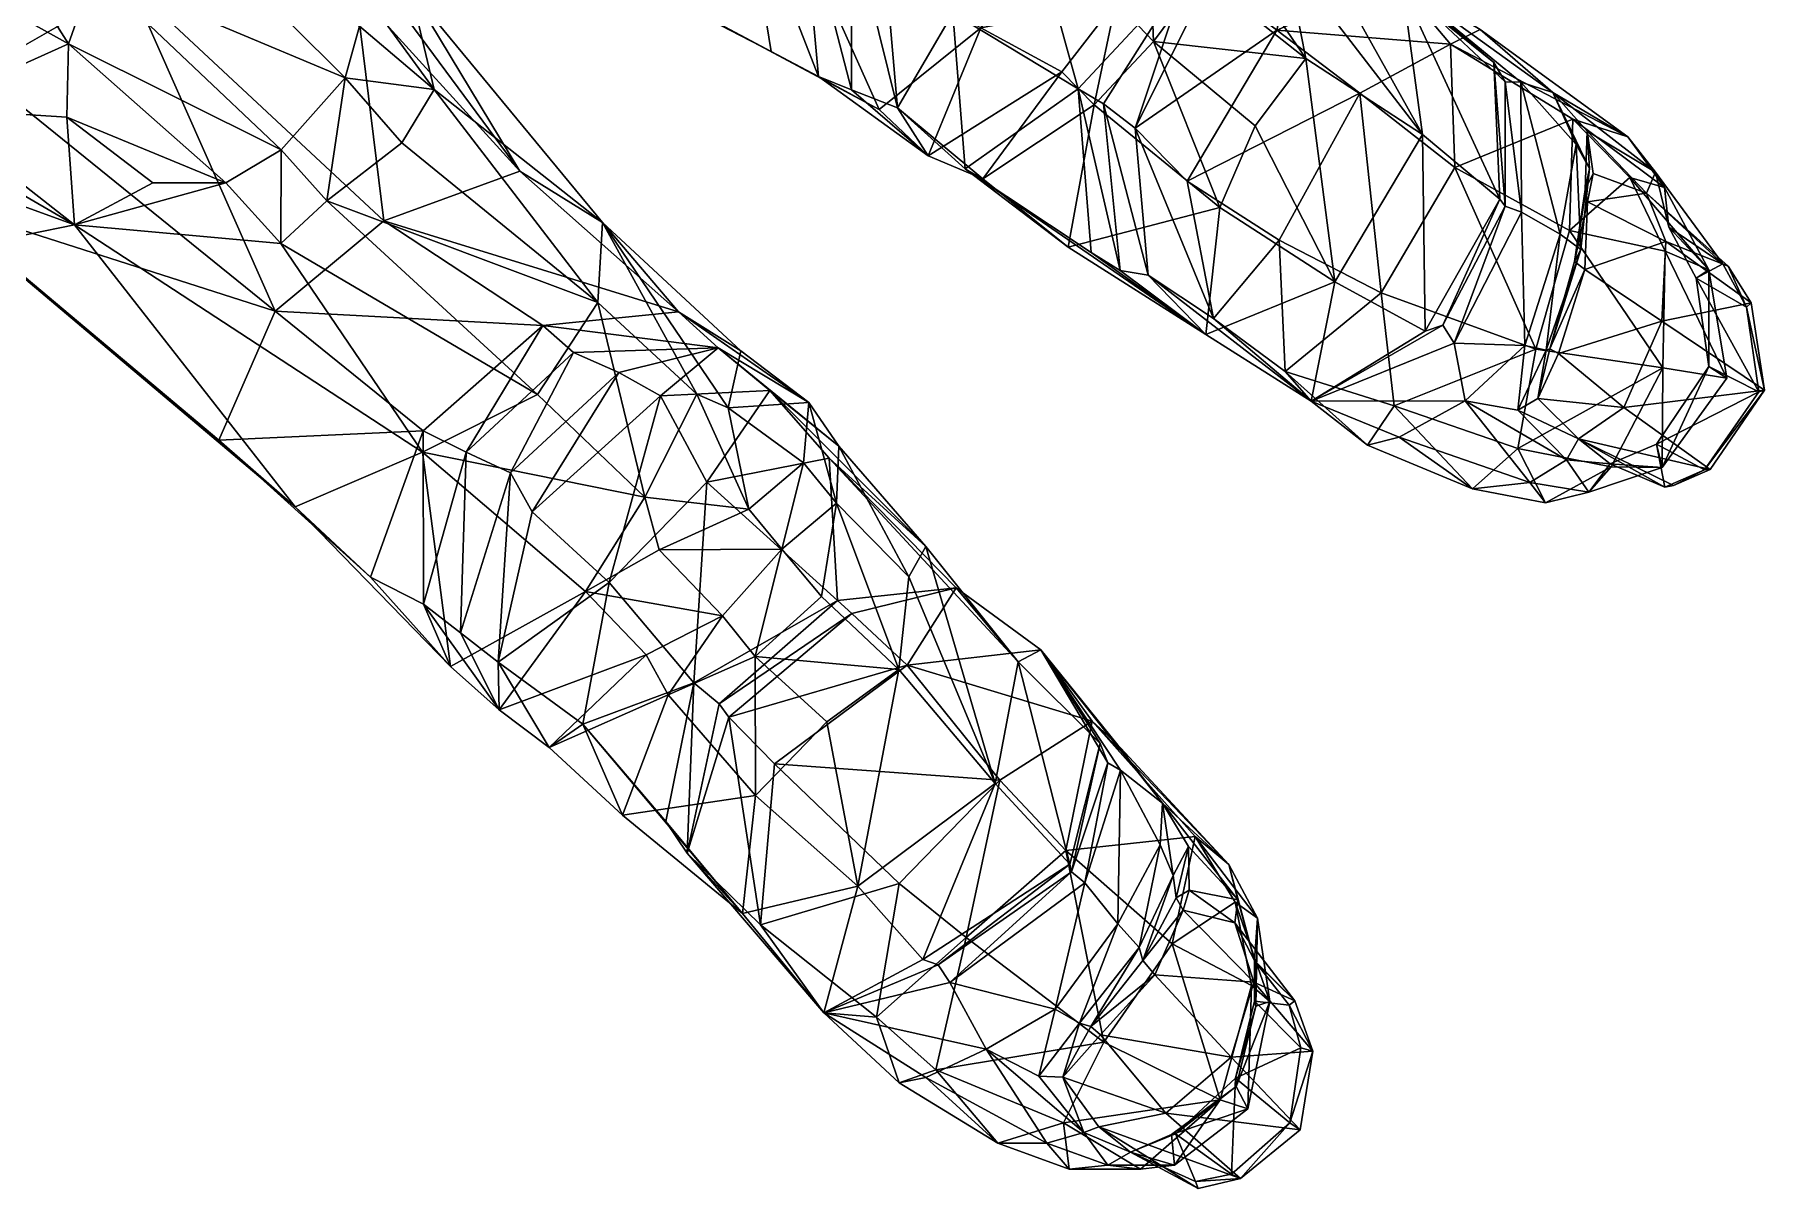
# Model space of a CAD drawing. Extents: x -472 to 472, y -81 to 99.
# Drawn here: x 423.46 to 472.04, y -55.55 to -23.14 of the extents above; entities that cross this region are included whole.
import ezdxf

# ---------------------------------------------------------------- set-up
doc = ezdxf.new("R2010")
doc.units = 0
doc.header["$MEASUREMENT"] = 0
doc.layers.add('body', color=250, linetype='Continuous')

msp = doc.modelspace()

# ---------------------------------------------------------------- meshes
at = {"layer": 'body'}
mesh = msp.add_polyface(dxfattribs=at)
corners = [(418.736, -21.655, 750.335), (424.546, -16.77, 749.809), (425.604, -20.135, 749.796), (420.218, -23.07, 750.297), (428.833, -27.308, 763.925), (426.781, -27.307, 764.158), (424.576, -28.483, 762.006), (430.377, -29.008, 761.191), (422.001, -29.01, 756.683), (430.777, -36.404, 750.991), (420.69, -27.854, 752.948), (428.637, -34.531, 746.963), (430.219, -30.91, 744.906), (421.888, -24.178, 750.66), (426.157, -21.732, 748.927), (433.268, -28.368, 744.628), (416.671, -25.607, 762.941), (415.624, -26.409, 758.245), (414.643, -22.708, 767.436), (420.395, -25.208, 766.696), (417.673, -25.986, 752.974), (419.632, -27.164, 752.927), (419.549, -20.695, 770.25), (411.815, -18.888, 771.992), (425.12, -21.388, 768.079), (427.474, -19.665, 767.799), (424.048, -16.791, 769.999), (421.568, -18.927, 770.682), (428.964, -19.051, 766.998), (424.412, -23.399, 767.296), (424.368, -25.456, 766.162), (430.389, -26.379, 764.106), (432.18, -24.355, 763.746), (431.096, -16.708, 748.075), (414.831, -25.376, 757.281), (410.685, -21.077, 756.315)]
mesh.append_faces([[corners[k] for k in face] for face in [(0, 1, 2, 0), (2, 3, 0, 2), (4, 5, 6, 4), (6, 7, 4, 6), (6, 8, 9, 6), (9, 8, 10, 9), (10, 11, 9, 10), (12, 11, 10, 12), (10, 13, 12, 10), (12, 13, 14, 12), (14, 15, 12, 14), (16, 17, 8, 16), (8, 6, 16, 8), (18, 16, 6, 18), (6, 19, 18, 6), (18, 19, 22, 18), (22, 23, 18, 22), (24, 25, 26, 24), (26, 27, 24, 26), (26, 25, 28, 26), (29, 24, 27, 29), (27, 22, 29, 27), (30, 5, 4, 30), (4, 29, 30, 4), (24, 31, 32, 24), (29, 4, 31, 29), (31, 24, 29, 31), (6, 5, 30, 6), (30, 19, 6, 30), (19, 30, 29, 19), (29, 22, 19, 29), (0, 3, 21, 0), (21, 20, 0, 21), (20, 8, 34, 20), (34, 35, 20, 34), (2, 14, 13, 2), (13, 3, 2, 13), (13, 10, 21, 13), (21, 3, 13, 21)]], dxfattribs={"vtx2": -1, "vtx3": -1})
mesh.append_faces([[corners[k] for k in face] for face in [(8, 20, 21, 8), (2, 1, 33, 2), (8, 17, 34, 8), (0, 20, 35, 0), (10, 8, 21, 10)]], dxfattribs={"vtx3": -1})
mesh = msp.add_polyface(dxfattribs=at)
corners = [(451.161, -18.85, 725.481), (455.832, -21.382, 720.308), (452.772, -24.666, 721.32), (449.247, -22.536, 725.994), (447.319, -20.874, 729.401), (449.453, -16.811, 729.019), (454.375, -25.766, 720.576), (453.484, -25.089, 720.526), (453.215, -25.111, 737.419), (450.094, -27.192, 734.03), (452.492, -29.114, 730.718), (456.748, -27.995, 732.905), (453.949, -29.767, 722.42), (454.737, -29.894, 722.344), (456.355, -31.561, 724.788), (449.592, -26.909, 727.988), (447.694, -25.198, 731.938), (453.139, -29.256, 723.18), (451.788, -20.667, 742.412), (453.824, -22.226, 740.48), (454.752, -19.962, 739.765), (450.04, -22.946, 742.102), (447.176, -25.243, 737.364), (448.56, -26.546, 735.587), (452.309, -24.19, 740.297), (454.886, -23.335, 737.676), (444.939, -20.246, 747.473), (440.84, -21.845, 743.633), (444.144, -23.611, 735.165), (445.477, -24.318, 733.66), (443.386, -18.951, 733.005), (446.405, -24.693, 733.191), (445.03, -19.37, 731.675), (446.397, -19.934, 731.379), (451.11, -19.13, 744.04)]
mesh.append_faces([[corners[k] for k in face] for face in [(34, 21, 18, 34)]], dxfattribs={"vtx0": -1, "vtx3": -1})
mesh.append_faces([[corners[k] for k in face] for face in [(0, 1, 2, 0), (2, 3, 0, 2), (3, 4, 5, 3), (6, 7, 1, 6), (8, 9, 10, 8), (10, 11, 8, 10), (13, 12, 7, 13), (7, 6, 13, 7), (15, 10, 9, 15), (9, 16, 15, 9), (16, 4, 3, 16), (3, 15, 16, 3), (15, 3, 2, 15), (2, 17, 15, 2), (15, 17, 14, 15), (14, 10, 15, 14), (18, 19, 20, 18), (21, 22, 23, 21), (23, 24, 21, 23), (24, 23, 9, 24), (9, 8, 24, 9), (20, 19, 25, 20), (26, 27, 22, 26), (22, 21, 26, 22), (22, 28, 29, 22), (29, 23, 22, 29), (29, 28, 30, 29), (12, 17, 2, 12), (2, 7, 12, 2), (19, 24, 8, 19), (8, 25, 19, 8), (21, 24, 19, 21), (19, 18, 21, 19), (31, 29, 32, 31), (32, 33, 31, 32), (33, 4, 16, 33), (16, 31, 33, 16)]], dxfattribs={"vtx2": -1, "vtx3": -1})
mesh.append_faces([[corners[k] for k in face] for face in [(12, 13, 14, 12), (23, 16, 9, 23), (1, 7, 2, 1), (29, 31, 23, 29), (23, 31, 16, 23)]], dxfattribs={"vtx3": -1})
mesh = msp.add_polyface(dxfattribs=at)
corners = [(461.686, -21.578, 719.208), (465.205, -24.478, 721.345), (466.098, -24.766, 718.226), (464.059, -22.999, 716.99), (463.226, -23.411, 716.26), (467.065, -25.857, 717.331), (468.989, -27.007, 713.188), (462.442, -25.947, 727.284), (461.891, -21.858, 725.255), (458.639, -19.135, 730.083), (458.599, -20.958, 731.356), (459.162, -23.816, 732.524), (458.972, -20.248, 721.734), (454.805, -17.466, 727.341), (464.447, -23.925, 722.263), (464.611, -27.758, 723.65), (466.759, -26.224, 719.12), (455.832, -21.382, 720.308), (458.35, -23.016, 717.307), (460.678, -24.786, 713.746), (455.829, -27.257, 717.484), (456.464, -21.56, 720.097), (454.375, -25.766, 720.576), (454.886, -23.335, 737.676), (457.742, -25.703, 733.006), (456.246, -21.495, 736.484), (454.752, -19.962, 739.765), (463.352, -26.869, 710.472), (466.659, -25.514, 712.204), (467.134, -26.904, 718.404), (468.212, -26.015, 713.337), (453.215, -25.111, 737.419), (456.748, -27.995, 732.905), (455.74, -18.787, 735.463), (455.442, -16.865, 734.196), (464.766, -24.468, 721.778), (464.765, -27.955, 722.863)]
mesh.append_faces([[corners[k] for k in face] for face in [(7, 9, 10, 7)]], dxfattribs={"vtx0": -1, "vtx2": -1, "vtx3": -1})
mesh.append_faces([[corners[k] for k in face] for face in [(7, 10, 11, 7)]], dxfattribs={"vtx0": -1, "vtx3": -1})
mesh.append_faces([[corners[k] for k in face] for face in [(0, 1, 2, 0), (2, 3, 0, 2), (2, 5, 6, 2), (7, 8, 9, 7), (8, 12, 13, 8), (13, 9, 8, 13), (8, 14, 0, 8), (0, 12, 8, 0), (8, 7, 15, 8), (15, 14, 8, 15), (13, 12, 17, 13), (18, 0, 4, 18), (4, 19, 18, 4), (20, 18, 19, 20), (17, 21, 22, 17), (23, 24, 11, 23), (11, 25, 23, 11), (23, 25, 26, 23), (27, 19, 4, 27), (4, 28, 27, 4), (29, 5, 2, 29), (2, 16, 29, 2), (30, 28, 4, 30), (4, 3, 30, 4), (23, 31, 32, 23), (26, 25, 33, 26), (33, 25, 11, 33), (11, 10, 33, 11), (10, 9, 34, 10), (0, 14, 35, 0), (35, 1, 0, 35), (36, 35, 14, 36), (14, 15, 36, 14), (18, 21, 12, 18), (12, 0, 18, 12), (18, 20, 22, 18), (22, 21, 18, 22)]], dxfattribs={"vtx2": -1, "vtx3": -1})
mesh.append_faces([[corners[k] for k in face] for face in [(4, 0, 3, 4), (1, 16, 2, 1), (21, 17, 12, 21), (2, 30, 3, 2)]], dxfattribs={"vtx3": -1})
mesh = msp.add_polyface(dxfattribs=at)
corners = [(440.84, -21.845, 743.633), (444.939, -20.246, 747.473), (436.324, -17.511, 756.018), (434.013, -21.887, 756.736), (433.439, -22.035, 752.096), (434.899, -19.1, 750.575), (439.407, -28.417, 751.888), (443.296, -32.023, 747.899), (441.544, -30.925, 742.997), (437.084, -26.972, 747.817), (432.607, -21.826, 761.013), (432.434, -21.551, 763.804), (432.583, -22.905, 763.528), (434.678, -24.683, 760.024), (439.275, -30.667, 754.805), (442.062, -33.243, 751.324), (445.201, -33.472, 746.206), (432.47, -21.89, 751.182), (433.268, -28.368, 744.628), (426.157, -21.732, 748.927), (437.736, -31.312, 741.458), (430.219, -30.91, 744.906), (442.659, -31.942, 741.685), (438.594, -32.073, 740.353), (432.18, -24.355, 763.746), (430.389, -26.379, 764.106), (431.667, -27.813, 761.742), (433.771, -26.181, 761.146), (428.833, -27.308, 763.925), (430.377, -29.008, 761.191), (428.964, -19.051, 766.998), (427.474, -19.665, 767.799), (425.12, -21.388, 768.079), (424.576, -28.483, 762.006), (434.357, -34.868, 754.103), (437.583, -33.245, 755.768), (425.604, -20.135, 749.796), (434.188, -19.112, 749.617), (443.386, -18.951, 733.005), (445.03, -19.37, 731.675), (445.477, -24.318, 733.66), (444.144, -23.611, 735.165), (439.014, -20.954, 739.711), (447.176, -25.243, 737.364)]
mesh.append_faces([[corners[k] for k in face] for face in [(0, 1, 2, 0), (3, 4, 5, 3), (6, 7, 8, 6), (8, 9, 6, 8), (3, 6, 9, 3), (9, 4, 3, 9), (10, 11, 12, 10), (12, 13, 10, 12), (6, 14, 15, 6), (8, 7, 16, 8), (17, 9, 18, 17), (18, 19, 17, 18), (18, 9, 8, 18), (8, 20, 18, 8), (21, 18, 20, 21), (22, 23, 20, 22), (20, 8, 22, 20), (24, 25, 26, 24), (26, 27, 24, 26), (13, 12, 24, 13), (24, 27, 13, 24), (25, 28, 29, 25), (29, 26, 25, 29), (30, 12, 11, 30), (24, 31, 32, 24), (12, 30, 31, 12), (31, 24, 12, 31), (29, 33, 34, 29), (13, 14, 6, 13), (6, 3, 13, 6), (26, 35, 14, 26), (14, 27, 26, 14), (5, 4, 17, 5), (17, 37, 5, 17), (38, 39, 40, 38), (38, 41, 42, 38), (41, 43, 0, 41), (0, 42, 41, 0)]], dxfattribs={"vtx2": -1, "vtx3": -1})
mesh.append_faces([[corners[k] for k in face] for face in [(29, 35, 26, 29), (27, 14, 13, 27), (17, 19, 36, 17), (17, 4, 9, 17), (13, 3, 10, 13)]], dxfattribs={"vtx3": -1})
mesh = msp.add_polyface(dxfattribs=at)
corners = [(465.205, -24.478, 721.345), (465.223, -28.131, 722.483), (466.305, -28.745, 720.077), (466.759, -26.224, 719.12), (460.678, -24.786, 713.746), (458.413, -28.917, 713.343), (455.829, -27.257, 717.484), (456.748, -27.995, 732.905), (452.492, -29.114, 730.718), (456.355, -31.561, 724.788), (459.981, -30.088, 727.717), (462.442, -25.947, 727.284), (459.162, -23.816, 732.524), (457.742, -25.703, 733.006), (462.518, -31.473, 724.526), (464.611, -27.758, 723.65), (459.311, -33.437, 721.833), (465.312, -31.872, 720.424), (463.33, -31.803, 723.303), (456.568, -31.115, 719.007), (458.585, -32.603, 715.033), (461.277, -30.389, 710.113), (461.645, -33.57, 712.172), (466.567, -28.643, 708.673), (463.352, -26.869, 710.472), (466.659, -25.514, 712.204), (465.626, -31.977, 707.821), (466.016, -31.968, 718.444), (466.711, -29.51, 717.962), (466.885, -29.179, 719.265), (465.913, -32.006, 719.571), (467.006, -27.493, 717.374), (467.134, -26.904, 718.404), (466.265, -32.093, 717.933), (466.997, -29.735, 717.484), (467.073, -27.836, 716.797), (453.139, -29.256, 723.18), (453.949, -29.767, 722.42), (454.886, -23.335, 737.676), (463.01, -31.302, 723.873), (464.765, -27.955, 722.863), (464.766, -24.468, 721.778), (454.375, -25.766, 720.576), (454.737, -29.894, 722.344)]
mesh.append_faces([[corners[k] for k in face] for face in [(10, 12, 13, 10)]], dxfattribs={"vtx0": -1, "vtx2": -1, "vtx3": -1})
mesh.append_faces([[corners[k] for k in face] for face in [(10, 13, 7, 10)]], dxfattribs={"vtx0": -1, "vtx3": -1})
mesh.append_faces([[corners[k] for k in face] for face in [(0, 1, 2, 0), (2, 3, 0, 2), (4, 5, 6, 4), (7, 8, 9, 7), (9, 10, 7, 9), (10, 11, 12, 10), (14, 15, 11, 14), (11, 10, 14, 11), (10, 9, 16, 10), (17, 2, 1, 17), (1, 18, 17, 1), (19, 6, 5, 19), (5, 20, 19, 5), (20, 5, 21, 20), (21, 22, 20, 21), (23, 24, 25, 23), (24, 23, 26, 24), (26, 21, 24, 26), (21, 5, 4, 21), (4, 24, 21, 4), (27, 28, 29, 27), (29, 30, 27, 29), (30, 29, 2, 30), (2, 17, 30, 2), (28, 31, 32, 28), (3, 2, 29, 3), (27, 33, 34, 27), (34, 28, 27, 34), (28, 34, 35, 28), (7, 13, 38, 7), (39, 14, 16, 39), (39, 40, 15, 39), (15, 14, 39, 15), (18, 1, 40, 18), (40, 39, 18, 40), (1, 0, 41, 1), (41, 40, 1, 41), (42, 6, 19, 42), (19, 43, 42, 19), (43, 19, 16, 43)]], dxfattribs={"vtx2": -1, "vtx3": -1})
mesh.append_faces([[corners[k] for k in face] for face in [(9, 36, 37, 9)]], dxfattribs={"vtx3": -1})
mesh = msp.add_polyface(dxfattribs=at)
corners = [(468.731, -27.592, 713.484), (468.989, -27.007, 713.188), (467.065, -25.857, 717.331), (467.238, -27.038, 716.328), (470.876, -29.576, 709.755), (469.361, -28.552, 711.323), (468.212, -26.015, 713.337), (466.098, -24.766, 718.226), (468.261, -27.158, 710.13), (469.253, -29.222, 708.692), (466.567, -28.643, 708.673), (469.19, -32.501, 708.204), (465.626, -31.977, 707.821), (466.659, -25.514, 712.204), (467.134, -26.904, 718.404), (466.885, -29.179, 719.265), (466.711, -29.51, 717.962), (467.006, -27.493, 717.374), (466.759, -26.224, 719.12), (469.241, -27.436, 711.133), (470.48, -29.747, 710.095), (471.545, -30.793, 709.533), (470.126, -29.98, 710.999), (471.674, -30.675, 709.77), (472.044, -33.125, 709.825), (470.991, -32.792, 710.072), (469.163, -31.185, 714.581), (466.997, -29.735, 717.484), (466.265, -32.093, 717.933), (471.029, -29.644, 709.799), (467.073, -27.836, 716.797), (469.275, -28.955, 714.014), (470.485, -32.465, 711.119), (471.887, -33.176, 709.681)]
mesh.append_faces([[corners[k] for k in face] for face in [(0, 1, 2, 0), (2, 3, 0, 2), (4, 5, 1, 4), (1, 0, 4, 1), (1, 6, 7, 1), (10, 9, 11, 10), (11, 12, 10, 11), (13, 8, 10, 13), (14, 15, 16, 14), (17, 3, 2, 17), (2, 14, 17, 2), (15, 14, 18, 15), (19, 8, 13, 19), (13, 6, 19, 13), (20, 9, 8, 20), (8, 19, 20, 8), (4, 21, 22, 4), (22, 5, 4, 22), (21, 23, 24, 21), (25, 11, 9, 25), (9, 20, 25, 9), (26, 27, 28, 26), (0, 3, 30, 0), (30, 31, 0, 30), (31, 30, 27, 31), (27, 26, 31, 27), (26, 24, 23, 26), (23, 31, 26, 23), (21, 4, 29, 21), (29, 23, 21, 29), (30, 17, 16, 30), (19, 6, 1, 19), (1, 5, 19, 1), (20, 19, 5, 20), (5, 22, 20, 5), (32, 25, 20, 32), (20, 22, 32, 20), (22, 21, 33, 22), (31, 23, 29, 31), (29, 0, 31, 29)]], dxfattribs={"vtx2": -1, "vtx3": -1})
mesh.append_faces([[corners[k] for k in face] for face in [(8, 9, 10, 8), (0, 29, 4, 0), (17, 30, 3, 17)]], dxfattribs={"vtx3": -1})
mesh = msp.add_polyface(dxfattribs=at)
corners = [(441.973, -41.345, 732.842), (439.601, -38.527, 736.349), (442.336, -35.709, 736.527), (437.43, -36.543, 738.91), (441.038, -33.288, 739.268), (436.483, -40.764, 740.848), (438.856, -42.504, 738.107), (438.932, -38.78, 750.104), (435.137, -40.885, 746.055), (436.511, -42.102, 744.507), (440.639, -40.562, 748.875), (430.777, -36.404, 750.991), (434.357, -34.868, 754.103), (424.576, -28.483, 762.006), (442.937, -33.619, 749.43), (439.407, -28.417, 751.888), (442.062, -33.243, 751.324), (432.898, -38.381, 743.45), (434.379, -39.139, 742.49), (434.37, -34.269, 741.994), (435.578, -34.865, 740.912), (428.637, -34.531, 746.963), (430.219, -30.91, 744.906), (437.736, -31.312, 741.458), (438.594, -32.073, 740.353), (440.601, -36.132, 752.076), (441.002, -37.611, 750.704), (443.522, -36.471, 750.528), (439.275, -30.667, 754.805), (437.583, -33.245, 755.768), (442.776, -39.469, 749.443), (435.419, -39.938, 741.887), (436.826, -35.453, 740.888), (439.868, -32.627, 740.334), (442.659, -31.942, 741.685), (430.377, -29.008, 761.191)]
mesh.append_faces([[corners[k] for k in face] for face in [(14, 15, 16, 14), (25, 27, 16, 25)]], dxfattribs={"vtx0": -1, "vtx1": -1, "vtx3": -1})
mesh.append_faces([[corners[k] for k in face] for face in [(25, 12, 7, 25)]], dxfattribs={"vtx0": -1, "vtx2": -1, "vtx3": -1})
mesh.append_faces([[corners[k] for k in face] for face in [(25, 7, 26, 25)]], dxfattribs={"vtx0": -1, "vtx3": -1})
mesh.append_faces([[corners[k] for k in face] for face in [(0, 1, 2, 0), (1, 3, 4, 1), (4, 2, 1, 4), (5, 3, 1, 5), (1, 6, 5, 1), (7, 8, 9, 7), (9, 10, 7, 9), (11, 12, 13, 11), (12, 11, 8, 12), (8, 7, 12, 8), (8, 17, 18, 8), (18, 9, 8, 18), (18, 17, 19, 18), (19, 20, 18, 19), (21, 22, 19, 21), (19, 17, 21, 19), (17, 8, 11, 17), (11, 21, 17, 11), (23, 19, 22, 23), (23, 24, 20, 23), (20, 19, 23, 20), (25, 26, 27, 25), (28, 29, 25, 28), (25, 16, 28, 25), (7, 10, 30, 7), (30, 26, 7, 30), (31, 18, 20, 31), (20, 32, 31, 20), (32, 3, 5, 32), (5, 31, 32, 5), (32, 20, 24, 32), (24, 33, 32, 24), (33, 4, 3, 33), (3, 32, 33, 3), (12, 29, 35, 12), (25, 29, 12, 25)]], dxfattribs={"vtx2": -1, "vtx3": -1})
mesh.append_faces([[corners[k] for k in face] for face in [(18, 31, 9, 18), (34, 33, 24, 34), (4, 33, 34, 4)]], dxfattribs={"vtx3": -1})
mesh = msp.add_polyface(dxfattribs=at)
corners = [(448.488, -37.518, 741.559), (445.775, -35.041, 738.635), (444.112, -33.139, 740.5), (446.046, -34.699, 743.935), (450.436, -44.178, 739.758), (448.017, -38.368, 742.936), (451.089, -40.756, 737.9), (449.342, -38.678, 734.047), (451.722, -40.423, 732.097), (442.336, -35.709, 736.527), (446.011, -39.03, 732.51), (441.973, -41.345, 732.842), (441.038, -33.288, 739.268), (447.971, -40.851, 729.673), (453.164, -42.427, 729.367), (443.7, -40.608, 747.633), (445.714, -42.439, 743.988), (447.73, -40.972, 744.156), (445.563, -38.924, 746.714), (441.002, -37.611, 750.704), (442.776, -39.469, 749.443), (444.443, -37.59, 749.054), (443.522, -36.471, 750.528), (442.937, -33.619, 749.43), (443.296, -32.023, 747.899), (439.407, -28.417, 751.888), (442.659, -31.942, 741.685), (445.201, -33.472, 746.206), (441.544, -30.925, 742.997), (445.051, -35.166, 747.957), (446.413, -39.404, 731.841), (442.687, -41.94, 732.475), (445.983, -36.298, 745.904), (440.639, -40.562, 748.875), (441.254, -41.688, 746.93), (442.062, -33.243, 751.324), (442.958, -42.308, 731.931)]
mesh.append_faces([[corners[k] for k in face] for face in [(4, 0, 5, 4)]], dxfattribs={"vtx0": -1, "vtx2": -1, "vtx3": -1})
mesh.append_faces([[corners[k] for k in face] for face in [(0, 1, 2, 0), (2, 3, 0, 2), (6, 7, 1, 6), (1, 0, 6, 1), (8, 7, 6, 8), (9, 10, 11, 9), (9, 12, 2, 9), (2, 1, 9, 2), (10, 9, 1, 10), (1, 7, 10, 1), (13, 8, 14, 13), (15, 16, 17, 15), (17, 18, 15, 17), (19, 20, 21, 19), (21, 22, 19, 21), (21, 20, 15, 21), (15, 18, 21, 15), (23, 24, 25, 23), (26, 27, 3, 26), (3, 2, 26, 3), (27, 26, 28, 27), (27, 24, 23, 27), (23, 29, 27, 23), (10, 30, 31, 10), (31, 11, 10, 31), (29, 23, 22, 29), (22, 21, 29, 22), (21, 18, 32, 21), (32, 29, 21, 32), (32, 18, 17, 32), (17, 5, 32, 17), (20, 33, 34, 20), (34, 15, 20, 34), (27, 29, 32, 27), (32, 3, 27, 32), (5, 0, 3, 5), (3, 32, 5, 3), (22, 23, 35, 22), (13, 30, 7, 13), (7, 8, 13, 7), (36, 30, 13, 36)]], dxfattribs={"vtx2": -1, "vtx3": -1})
mesh.append_faces([[corners[k] for k in face] for face in [(7, 30, 10, 7), (12, 26, 2, 12)]], dxfattribs={"vtx3": -1})
mesh = msp.add_polyface(dxfattribs=at)
corners = [(451.722, -40.423, 732.097), (453.956, -43.802, 734.814), (455.137, -44.727, 731.878), (453.843, -43.048, 730.337), (457.257, -47.446, 728.093), (455.869, -45.947, 731.218), (455.892, -47.169, 730.409), (456.998, -46.446, 727.613), (452.961, -46.962, 735.78), (453.886, -48.117, 733.732), (455.074, -45.896, 732.73), (453.164, -42.427, 729.367), (456.057, -45.663, 726.581), (452.428, -46.056, 724.43), (457.179, -47.509, 724.966), (455.408, -48.68, 722.469), (455.522, -47.386, 731.451), (455.441, -46.754, 732.096), (454.481, -48.777, 733.057), (457.803, -47.958, 726.027), (453.607, -43.597, 735.301), (452.587, -46.653, 736.072), (453.392, -43.054, 735.657), (452.532, -46.443, 736.789), (460.898, -34.673, 717.964), (461.789, -34.45, 718.74), (459.311, -33.437, 721.833), (463.642, -33.429, 720.382), (463.33, -31.803, 723.303), (465.456, -35.722, 715.492), (466.483, -35.084, 715.356), (462.518, -31.473, 724.526), (459.981, -30.088, 727.717), (458.585, -32.603, 715.033), (456.568, -31.115, 719.007), (461.645, -33.57, 712.172), (461.277, -30.389, 710.113), (465.626, -31.977, 707.821), (465.115, -34.766, 709.679), (463.848, -35.898, 714.566), (463.01, -31.302, 723.873), (465.312, -31.872, 720.424), (456.355, -31.561, 724.788), (454.737, -29.894, 722.344)]
mesh.append_faces([[corners[k] for k in face] for face in [(0, 1, 2, 0), (2, 3, 0, 2), (4, 5, 6, 4), (2, 5, 4, 2), (4, 7, 2, 4), (1, 8, 9, 1), (9, 10, 1, 9), (11, 12, 13, 11), (12, 14, 15, 12), (15, 13, 12, 15), (16, 6, 5, 16), (5, 17, 16, 5), (17, 5, 2, 17), (2, 10, 17, 2), (10, 9, 18, 10), (12, 7, 19, 12), (7, 12, 11, 7), (11, 3, 7, 11), (20, 1, 0, 20), (21, 20, 22, 21), (22, 23, 21, 22), (8, 1, 20, 8), (20, 21, 8, 20), (27, 28, 26, 27), (26, 25, 27, 26), (27, 29, 30, 27), (26, 31, 32, 26), (33, 24, 26, 33), (26, 34, 33, 26), (35, 36, 37, 35), (37, 38, 35, 37), (39, 35, 38, 39), (35, 39, 24, 35), (24, 33, 35, 24), (25, 24, 39, 25), (39, 29, 25, 39), (26, 28, 40, 26), (26, 42, 43, 26)]], dxfattribs={"vtx2": -1, "vtx3": -1})
mesh.append_faces([[corners[k] for k in face] for face in [(1, 10, 2, 1), (2, 7, 3, 2), (24, 25, 26, 24), (27, 25, 29, 27), (27, 41, 28, 27)]], dxfattribs={"vtx3": -1})
mesh = msp.add_polyface(dxfattribs=at)
corners = [(466.483, -35.084, 715.356), (465.115, -33.687, 718.867), (463.642, -33.429, 720.382), (467.708, -35.194, 712.979), (469.249, -35.854, 711.325), (466.827, -34.49, 715.312), (465.683, -33.358, 717.422), (469.19, -32.501, 708.204), (467.744, -35.278, 709.251), (465.115, -34.766, 709.679), (465.626, -31.977, 707.821), (465.892, -36.292, 711.925), (463.848, -35.898, 714.566), (465.456, -35.722, 715.492), (467.114, -35.995, 713.01), (465.913, -32.006, 719.571), (466.016, -31.968, 718.444), (465.312, -31.872, 720.424), (472.044, -33.125, 709.825), (471.887, -33.176, 709.681), (471.545, -30.793, 709.533), (469.168, -35.297, 711.222), (470.991, -32.792, 710.072), (470.517, -35.358, 710.746), (470.366, -35.365, 710.539), (469.016, -34.648, 712.104), (468.098, -33.616, 715.272), (469.163, -31.185, 714.581), (466.265, -32.093, 717.933), (469.489, -35.806, 711.328), (470.485, -32.465, 711.119), (470.126, -29.98, 710.999)]
mesh.append_faces([[corners[k] for k in face] for face in [(0, 1, 2, 0), (3, 4, 5, 3), (5, 0, 3, 5), (1, 0, 5, 1), (5, 6, 1, 5), (7, 8, 9, 7), (9, 10, 7, 9), (9, 11, 12, 9), (13, 12, 11, 13), (11, 14, 13, 11), (15, 1, 6, 15), (6, 16, 15, 6), (17, 2, 1, 17), (1, 15, 17, 1), (18, 19, 20, 18), (21, 8, 7, 21), (7, 22, 21, 7), (18, 23, 24, 18), (24, 19, 18, 24), (25, 24, 4, 25), (4, 3, 25, 4), (14, 11, 8, 14), (8, 21, 14, 8), (26, 23, 18, 26), (18, 27, 26, 18), (28, 26, 27, 28), (26, 28, 6, 26), (6, 5, 26, 6), (24, 23, 29, 24), (29, 4, 24, 29), (21, 22, 30, 21), (30, 25, 21, 30), (3, 14, 21, 3), (21, 25, 3, 21), (14, 3, 0, 14), (0, 13, 14, 0), (19, 30, 31, 19), (25, 30, 19, 25), (19, 24, 25, 19), (5, 29, 23, 5), (23, 26, 5, 23)]], dxfattribs={"vtx2": -1, "vtx3": -1})
mesh.append_faces([[corners[k] for k in face] for face in [(11, 9, 8, 11), (5, 4, 29, 5), (6, 28, 16, 6)]], dxfattribs={"vtx3": -1})
mesh = msp.add_polyface(dxfattribs=at)
corners = [(453.164, -42.427, 729.367), (451.722, -40.423, 732.097), (453.843, -43.048, 730.337), (450.185, -51.638, 733.716), (449.17, -49.765, 735.971), (445.626, -50.617, 734.217), (452.929, -53.973, 729.93), (451.666, -52.392, 732.724), (451.894, -54.272, 729.957), (453.347, -53.815, 729.59), (452.34, -52.419, 731.407), (450.436, -44.178, 739.758), (451.089, -40.756, 737.9), (448.488, -37.518, 741.559), (448.017, -38.368, 742.936), (447.73, -40.972, 744.156), (453.392, -43.054, 735.657), (452.532, -46.443, 736.789), (450.568, -44.078, 726.402), (447.971, -40.851, 729.673), (448.41, -49.118, 736.908), (446.586, -47.054, 739.201), (452.125, -50.51, 733.962), (453.886, -48.117, 733.732), (452.961, -46.962, 735.78), (448.77, -52.213, 726.342), (449.624, -48.504, 724.491), (453.491, -51.441, 722.471), (452.354, -53.705, 724.287), (452.519, -55.006, 726.946), (450.513, -54.273, 729.052), (447.743, -52.578, 731.473), (447.109, -50.738, 727.888), (452.428, -46.056, 724.43), (447.744, -46.987, 726.33), (453.606, -54.898, 727.941), (448.495, -52.435, 732.145), (452.808, -50.906, 733.27), (453.121, -51.002, 732.359), (453.397, -51.234, 731.981), (453.607, -43.597, 735.301), (448.841, -49.268, 736.279), (452.587, -46.653, 736.072)]
mesh.append_faces([[corners[k] for k in face] for face in [(11, 14, 15, 11)]], dxfattribs={"vtx0": -1, "vtx3": -1})
mesh.append_faces([[corners[k] for k in face] for face in [(3, 4, 5, 3), (6, 7, 3, 6), (3, 8, 6, 3), (6, 9, 10, 6), (10, 7, 6, 10), (11, 12, 13, 11), (12, 16, 1, 12), (12, 11, 17, 12), (17, 16, 12, 17), (0, 18, 19, 0), (20, 17, 11, 20), (11, 21, 20, 11), (22, 23, 24, 22), (24, 4, 22, 24), (25, 26, 27, 25), (27, 28, 25, 27), (28, 29, 30, 28), (30, 25, 28, 30), (25, 30, 31, 25), (26, 25, 32, 26), (33, 18, 0, 33), (27, 26, 33, 27), (26, 34, 18, 26), (18, 33, 26, 18), (8, 30, 29, 8), (29, 35, 8, 29), (6, 8, 35, 6), (36, 31, 30, 36), (30, 8, 36, 30), (37, 7, 10, 37), (10, 38, 37, 10), (22, 3, 7, 22), (7, 37, 22, 7), (1, 16, 40, 1), (41, 42, 17, 41), (17, 20, 41, 17), (4, 24, 42, 4), (42, 41, 4, 42)]], dxfattribs={"vtx2": -1, "vtx3": -1})
mesh.append_faces([[corners[k] for k in face] for face in [(0, 1, 2, 0), (3, 36, 8, 3), (10, 39, 38, 10), (3, 22, 4, 3)]], dxfattribs={"vtx3": -1})
mesh = msp.add_polyface(dxfattribs=at)
corners = [(447.743, -52.578, 731.473), (448.495, -52.435, 732.145), (445.626, -50.617, 734.217), (450.185, -51.638, 733.716), (450.568, -44.078, 726.402), (447.744, -46.987, 726.33), (444.243, -43.622, 730.219), (447.971, -40.851, 729.673), (442.687, -41.94, 732.475), (446.413, -39.404, 731.841), (442.958, -42.308, 731.931), (441.254, -41.688, 746.93), (437.913, -43.159, 743.345), (439.974, -45.063, 740.491), (443.703, -44.508, 743.517), (443.341, -47.83, 736.666), (446.586, -47.054, 739.201), (450.436, -44.178, 739.758), (447.73, -40.972, 744.156), (445.714, -42.439, 743.988), (448.41, -49.118, 736.908), (441.791, -46.134, 733.641), (443.844, -48.14, 731.386), (447.109, -50.738, 727.888), (438.856, -42.504, 738.107), (436.483, -40.764, 740.848), (439.601, -38.527, 736.349), (441.973, -41.345, 732.842), (441.192, -45.245, 734.46), (440.639, -40.562, 748.875), (436.511, -42.102, 744.507), (448.77, -52.213, 726.342), (449.624, -48.504, 724.491), (443.7, -40.608, 747.633), (449.17, -49.765, 735.971), (448.841, -49.268, 736.279), (435.419, -39.938, 741.887)]
mesh.append_faces([[corners[k] for k in face] for face in [(16, 18, 19, 16)]], dxfattribs={"vtx0": -1, "vtx2": -1, "vtx3": -1})
mesh.append_faces([[corners[k] for k in face] for face in [(16, 19, 14, 16)]], dxfattribs={"vtx0": -1, "vtx3": -1})
mesh.append_faces([[corners[k] for k in face] for face in [(2, 1, 3, 2), (4, 5, 6, 4), (6, 7, 4, 6), (11, 12, 13, 11), (13, 14, 11, 13), (14, 13, 15, 14), (15, 16, 14, 15), (16, 17, 18, 16), (2, 20, 16, 2), (16, 15, 2, 16), (22, 6, 5, 22), (5, 23, 22, 5), (23, 0, 2, 23), (2, 22, 23, 2), (24, 13, 12, 24), (12, 25, 24, 12), (24, 26, 27, 24), (27, 28, 24, 27), (24, 28, 15, 24), (15, 13, 24, 15), (29, 30, 12, 29), (12, 11, 29, 12), (0, 23, 31, 0), (23, 5, 32, 23), (21, 28, 27, 21), (27, 8, 21, 27), (33, 11, 14, 33), (14, 19, 33, 14), (2, 34, 35, 2), (35, 20, 2, 35), (7, 6, 10, 7), (10, 6, 22, 10), (22, 21, 10, 22), (21, 22, 2, 21), (2, 15, 21, 2)]], dxfattribs={"vtx2": -1, "vtx3": -1})
mesh.append_faces([[corners[k] for k in face] for face in [(0, 1, 2, 0), (8, 9, 10, 8), (21, 8, 10, 21), (30, 25, 12, 30), (15, 28, 21, 15), (30, 36, 25, 30)]], dxfattribs={"vtx3": -1})
mesh = msp.add_polyface(dxfattribs=at)
corners = [(455.892, -47.169, 730.409), (457.167, -48.089, 728.083), (457.257, -47.446, 728.093), (457.179, -47.509, 724.966), (457.635, -49.85, 723.879), (455.408, -48.68, 722.469), (456.757, -53.06, 723.699), (457.726, -50.287, 726.473), (457.761, -49.205, 726.256), (458.699, -50.397, 725.238), (459.028, -51.597, 724.923), (452.428, -46.056, 724.43), (453.491, -51.441, 722.471), (453.121, -51.002, 732.359), (454.582, -49.145, 732.253), (454.481, -48.777, 733.057), (452.808, -50.906, 733.27), (453.886, -48.117, 733.732), (452.125, -50.51, 733.962), (455.441, -46.754, 732.096), (455.522, -47.386, 731.451), (455.074, -45.896, 732.73), (457.719, -49.145, 726.315), (457.803, -47.958, 726.027), (456.998, -46.446, 727.613), (456.057, -45.663, 726.581), (458.149, -50.299, 725.247), (457.759, -50.424, 726.019), (457.207, -52.685, 726.471), (457.533, -53.307, 725.558), (457.068, -51.861, 728.573), (454.92, -49.547, 731.716), (453.397, -51.234, 731.981), (457.7, -49.75, 727.936), (459.362, -51.691, 724.939), (458.856, -50.278, 725.412), (455.723, -47.735, 731.081), (457.191, -52.454, 727.08)]
mesh.append_faces([[corners[k] for k in face] for face in [(35, 8, 22, 35)]], dxfattribs={"vtx0": -1, "vtx2": -1, "vtx3": -1})
mesh.append_faces([[corners[k] for k in face] for face in [(35, 22, 1, 35)]], dxfattribs={"vtx0": -1, "vtx3": -1})
mesh.append_faces([[corners[k] for k in face] for face in [(0, 1, 2, 0), (5, 4, 6, 5), (7, 8, 9, 7), (9, 10, 7, 9), (11, 5, 12, 11), (13, 14, 15, 13), (15, 16, 13, 15), (16, 15, 17, 16), (17, 18, 16, 17), (19, 15, 14, 19), (14, 20, 19, 14), (15, 19, 21, 15), (22, 23, 24, 22), (24, 2, 22, 24), (23, 3, 25, 23), (26, 4, 3, 26), (3, 23, 26, 3), (23, 22, 27, 23), (27, 26, 23, 27), (26, 27, 28, 26), (4, 26, 29, 4), (30, 31, 32, 30), (33, 34, 35, 33), (35, 1, 33, 35), (1, 0, 36, 1), (36, 33, 1, 36), (33, 36, 31, 33), (31, 30, 33, 31), (34, 33, 30, 34), (35, 9, 8, 35), (7, 27, 22, 7), (22, 8, 7, 22), (27, 7, 37, 27), (13, 32, 31, 13), (31, 14, 13, 31), (14, 31, 36, 14), (36, 20, 14, 36), (9, 35, 34, 9)]], dxfattribs={"vtx2": -1, "vtx3": -1})
mesh.append_faces([[corners[k] for k in face] for face in [(3, 4, 5, 3), (20, 36, 0, 20), (1, 22, 2, 1)]], dxfattribs={"vtx3": -1})
mesh = msp.add_polyface(dxfattribs=at)
corners = [(456.757, -53.06, 723.699), (453.491, -51.441, 722.471), (455.408, -48.68, 722.469), (454.516, -55.007, 725.195), (452.354, -53.705, 724.287), (452.519, -55.006, 726.946), (459.028, -51.597, 724.923), (458.719, -53.703, 725.346), (457.191, -52.454, 727.08), (457.726, -50.287, 726.473), (457.074, -55.149, 725.801), (455.505, -54.016, 727.437), (456.07, -55.348, 726.09), (454.237, -54.532, 727.844), (453.606, -54.898, 727.941), (452.929, -53.973, 729.93), (457.207, -52.685, 726.471), (457.533, -53.307, 725.558), (458.149, -50.299, 725.247), (457.635, -49.85, 723.879), (455.472, -54.898, 726.414), (455.389, -54.034, 727.098), (455.236, -53.43, 728.969), (457.325, -55.266, 725.733), (459.005, -53.9, 725.386), (457.068, -51.861, 728.573), (453.397, -51.234, 731.981), (452.34, -52.419, 731.407), (453.347, -53.815, 729.59), (456.141, -55.546, 726.098), (459.362, -51.691, 724.939), (457.759, -50.424, 726.019), (458.699, -50.397, 725.238)]
mesh.append_faces([[corners[k] for k in face] for face in [(0, 1, 2, 0), (0, 3, 4, 0), (4, 1, 0, 4), (6, 7, 8, 6), (8, 9, 6, 8), (10, 11, 8, 10), (8, 7, 10, 8), (11, 10, 12, 11), (12, 13, 11, 12), (14, 13, 15, 14), (16, 17, 18, 16), (17, 0, 19, 17), (20, 3, 0, 20), (0, 17, 20, 0), (17, 16, 21, 17), (21, 20, 17, 21), (20, 21, 13, 20), (13, 14, 20, 13), (14, 5, 3, 14), (3, 20, 14, 3), (22, 23, 24, 22), (24, 25, 22, 24), (26, 22, 25, 26), (22, 26, 27, 22), (27, 28, 22, 27), (28, 29, 23, 28), (23, 22, 28, 23), (25, 24, 30, 25), (29, 28, 13, 29), (13, 12, 29, 13), (8, 16, 31, 8), (11, 21, 16, 11), (16, 8, 11, 16), (23, 29, 12, 23), (12, 10, 23, 12), (7, 24, 23, 7), (23, 10, 7, 23), (30, 24, 7, 30), (7, 6, 30, 7), (30, 6, 32, 30)]], dxfattribs={"vtx2": -1, "vtx3": -1})
mesh.append_faces([[corners[k] for k in face] for face in [(5, 4, 3, 5), (11, 13, 21, 11), (13, 28, 15, 13)]], dxfattribs={"vtx3": -1})

doc.saveas('drawing.dxf')
